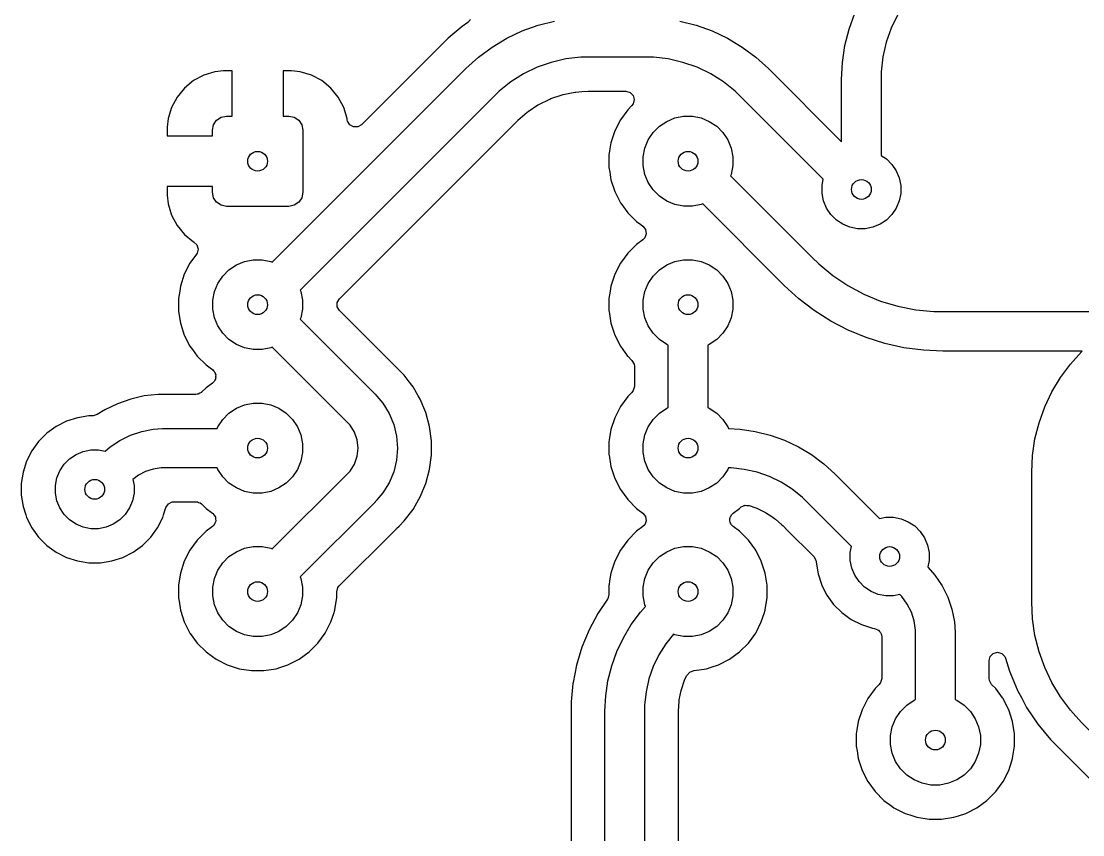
# Model space of a CAD drawing. Extents: x 70.6 to 149.6, y -117.6 to -52.5.
# Drawn here: x 93.6 to 112.39, y -88.67 to -74.26 of the extents above; entities that cross this region are included whole.
import ezdxf

# ---------------------------------------------------------------- set-up
doc = ezdxf.new("R2010")
doc.units = 0
doc.layers.add('BLACK', color=7, linetype='CONTINUOUS')

msp = doc.modelspace()

# ---------------------------------------------------------------- linework, layer by layer
at = {"layer": 'BLACK', "linetype": 'CONTINUOUS'}
for p, q in [((101.54954, -74.234473), (101.503594, -74.286294)), ((108.255552, -74.40175), (108.357071, -74.118011)), ((109.115871, -74.144538), (109.000339, -74.384451)), ((101.403264, -74.356547), (101.15768, -74.562618)), ((101.503594, -74.286294), (101.403264, -74.356546)), ((101.403264, -74.356546), (101.403264, -74.356547)), ((102.465186, -74.434916), (102.748922, -74.333394)), ((102.748922, -74.333394), (103.041244, -74.260173)), ((105.255435, -74.260166), (105.547758, -74.333386)), ((105.547758, -74.333386), (105.831496, -74.434907)), ((108.182334, -74.694074), (108.255552, -74.40175)), ((109.000339, -74.384451), (108.912395, -74.635791)), ((101.157666, -74.562631), (101.075514, -74.644785)), ((101.15768, -74.562618), (101.157666, -74.562631)), ((101.934288, -74.718687), (102.192767, -74.563761)), ((102.192767, -74.563761), (102.465186, -74.434916)), ((105.831496, -74.434907), (106.103917, -74.56375)), ((106.103917, -74.56375), (106.362397, -74.718675)), ((101.075513, -74.644786), (99.623799, -76.096499)), ((101.075514, -74.644785), (101.075513, -74.644786)), ((101.692241, -74.898203), (101.934288, -74.718687)), ((106.362397, -74.718675), (106.604447, -74.898191)), ((108.138121, -74.992167), (108.182334, -74.694074)), ((108.912395, -74.635791), (108.853147, -74.895396)), ((101.468958, -75.100576), (101.692241, -74.898203)), ((103.242574, -74.930984), (102.982971, -74.990236)), ((103.507179, -74.901172), (103.242574, -74.930984)), ((103.640318, -74.901172), (103.507179, -74.901172)), ((103.640321, -74.90117), (103.640318, -74.901169)), ((103.640318, -74.901169), (103.640318, -74.90117)), ((103.640318, -74.90117), (103.640318, -74.901172)), ((104.656358, -74.90117), (103.640321, -74.90117)), ((104.656361, -74.901169), (104.656358, -74.90117)), ((104.656363, -74.90117), (104.656361, -74.901169)), ((104.789503, -74.901169), (104.656363, -74.90117)), ((105.05411, -74.930979), (104.789503, -74.901169)), ((105.313714, -74.990229), (105.05411, -74.930979)), ((106.604447, -74.898191), (106.827735, -75.100567)), ((108.853147, -74.895396), (108.823337, -75.160004)), ((97.027501, -75.156362), (96.829578, -75.216402)), ((97.181757, -75.14117), (97.027501, -75.156362)), ((97.33334, -75.14117), (97.181757, -75.14117)), ((97.33334, -75.94117), (97.33334, -75.14117)), ((98.042685, -78.52685), (101.468955, -75.100579)), ((98.384923, -75.14117), (98.23334, -75.14117)), ((98.23334, -75.14117), (98.23334, -75.94117)), ((98.539178, -75.156362), (98.384923, -75.14117)), ((98.737101, -75.216402), (98.539178, -75.156362)), ((101.468955, -75.100579), (101.468958, -75.100576)), ((102.731634, -75.078181), (102.491725, -75.193716)), ((102.982971, -74.990236), (102.731634, -75.078181)), ((105.565052, -75.078174), (105.313714, -74.990229)), ((105.804963, -75.193707), (105.565052, -75.078174)), ((106.827735, -75.100567), (106.827724, -75.100579)), ((106.827724, -75.100579), (106.827726, -75.100582)), ((106.827726, -75.100582), (108.12334, -76.396195)), ((108.123341, -75.29313), (108.138121, -74.992167)), ((108.823337, -75.160004), (108.82334, -75.293144)), ((96.647171, -75.3139), (96.487285, -75.445115)), ((96.647178, -75.313895), (96.647171, -75.3139)), ((96.829573, -75.216404), (96.647178, -75.313895)), ((96.829578, -75.216402), (96.829573, -75.216404)), ((98.737106, -75.216404), (98.737101, -75.216402)), ((98.919501, -75.313895), (98.737106, -75.216404)), ((98.919508, -75.3139), (98.919501, -75.313895)), ((99.079394, -75.445115), (98.919508, -75.3139)), ((102.266261, -75.335385), (102.058076, -75.501408)), ((102.491725, -75.193716), (102.266261, -75.335385)), ((106.030429, -75.335375), (105.804963, -75.193707)), ((106.238616, -75.501398), (106.030429, -75.335375)), ((108.12334, -75.293151), (108.123341, -75.29313)), ((108.12334, -76.396195), (108.12334, -75.293151)), ((108.82334, -75.293144), (108.82334, -75.293151)), ((108.82334, -75.293151), (108.82334, -76.637203)), ((96.487285, -75.445115), (96.35607, -75.605001)), ((99.210609, -75.605001), (99.079394, -75.445115)), ((102.058076, -75.501408), (101.963932, -75.595552)), ((103.19171, -75.560085), (103.399676, -75.518718)), ((103.399676, -75.518718), (103.418987, -75.516176)), ((103.418987, -75.516176), (103.521383, -75.509466)), ((103.521383, -75.509466), (103.635483, -75.501989)), ((103.635483, -75.501989), (103.645226, -75.50167)), ((103.645226, -75.50167), (103.73393, -75.501671)), ((103.73393, -75.501671), (103.733935, -75.50167)), ((103.733935, -75.50167), (104.302515, -75.50167)), ((104.302515, -75.50167), (104.377015, -75.521632)), ((104.377015, -75.521632), (104.431553, -75.57617)), ((106.332592, -75.595374), (106.238616, -75.501398)), ((96.356065, -75.605008), (96.258574, -75.787403)), ((96.35607, -75.605001), (96.356065, -75.605008)), ((101.96393, -75.595554), (98.537659, -79.021824)), ((99.210614, -75.605008), (99.210609, -75.605001)), ((99.308105, -75.787403), (99.210614, -75.605008)), ((101.963932, -75.595552), (101.96393, -75.595554)), ((102.74707, -75.744259), (102.763936, -75.734522)), ((102.763936, -75.734522), (102.954108, -75.640739)), ((102.954108, -75.640739), (102.972103, -75.633285)), ((102.972103, -75.633285), (103.172898, -75.565125)), ((103.172898, -75.565125), (103.19171, -75.560085)), ((104.431553, -75.72517), (104.407874, -75.756029)), ((104.431553, -75.57617), (104.451515, -75.65067)), ((104.451515, -75.65067), (104.431553, -75.72517)), ((106.332748, -75.595552), (106.332592, -75.595374)), ((106.332748, -75.595553), (106.332748, -75.595552)), ((106.332751, -75.595555), (106.332748, -75.595553)), ((107.798784, -77.061588), (106.332751, -75.595555)), ((96.258572, -75.787408), (96.198532, -75.985331)), ((96.258574, -75.787403), (96.258572, -75.787408)), ((99.308107, -75.787408), (99.308105, -75.787403)), ((99.368147, -75.985331), (99.308107, -75.787408)), ((102.392201, -76.016966), (102.555313, -75.87392)), ((102.555313, -75.87392), (102.570761, -75.862066)), ((102.570761, -75.862066), (102.74707, -75.744259)), ((104.335097, -75.828806), (104.205526, -76.007145)), ((104.335099, -75.828803), (104.335097, -75.828806)), ((104.407874, -75.756029), (104.335099, -75.828803)), ((96.198532, -75.985331), (96.18334, -76.139587)), ((96.98334, -76.19117), (97.00237, -76.095499)), ((97.00237, -76.095499), (97.056563, -76.014393)), ((97.056563, -76.014393), (97.137669, -75.9602)), ((97.137669, -75.9602), (97.23334, -75.94117)), ((97.23334, -75.94117), (97.33334, -75.94117)), ((98.23334, -75.94117), (98.33334, -75.94117)), ((98.33334, -75.94117), (98.429011, -75.9602)), ((98.429011, -75.9602), (98.510117, -76.014393)), ((98.510117, -76.014393), (98.56431, -76.095499)), ((98.56431, -76.095499), (98.58334, -76.19117)), ((99.232906, -79.175812), (102.322353, -76.086365)), ((99.370157, -76.005741), (99.368147, -75.985331)), ((99.374517, -76.029704), (99.370157, -76.005741)), ((99.413081, -76.096499), (99.374517, -76.029704)), ((99.479876, -76.135063), (99.413081, -76.096499)), ((99.623799, -76.096499), (99.557004, -76.135063)), ((102.322353, -76.086365), (102.322356, -76.086364)), ((102.322356, -76.086364), (102.385135, -76.023583)), ((102.385135, -76.023583), (102.392201, -76.016966)), ((104.205525, -76.007146), (104.105445, -76.203563)), ((104.205526, -76.007145), (104.205525, -76.007146)), ((104.895825, -76.122762), (105.026223, -76.035633)), ((105.026223, -76.035633), (105.171112, -75.975618)), ((105.171112, -75.975618), (105.324926, -75.945022)), ((105.324926, -75.945022), (105.481754, -75.945022)), ((105.481754, -75.945022), (105.635568, -75.975618)), ((105.635568, -75.975618), (105.780457, -76.035633)), ((105.780457, -76.035633), (105.910855, -76.122762)), ((96.18334, -76.139587), (96.18334, -76.29117)), ((96.18334, -76.29117), (96.98334, -76.29117)), ((96.98334, -76.29117), (96.98334, -76.19117)), ((98.58334, -76.19117), (98.58334, -77.29117)), ((99.557004, -76.135063), (99.479876, -76.135063)), ((104.105445, -76.203563), (104.037325, -76.413213)), ((104.697803, -76.364053), (104.784932, -76.233655)), ((104.784932, -76.233655), (104.895825, -76.122762)), ((105.910855, -76.122762), (106.021748, -76.233655)), ((106.021748, -76.233655), (106.108877, -76.364053)), ((104.037325, -76.413213), (104.014335, -76.558371)), ((104.637788, -76.508942), (104.697803, -76.364053)), ((106.108877, -76.364053), (106.168892, -76.508942)), ((104.014335, -76.558371), (104.00284, -76.630948)), ((104.00284, -76.630948), (104.00284, -76.851392)), ((104.607192, -76.662756), (104.637788, -76.508942)), ((104.607192, -76.819584), (104.607192, -76.662756)), ((106.168892, -76.508942), (106.199488, -76.662756)), ((106.199488, -76.662756), (106.199488, -76.819584)), ((108.82334, -76.637203), (108.917415, -76.700063)), ((104.00284, -76.851392), (104.016341, -76.936635)), ((104.637788, -76.973398), (104.607192, -76.819584)), ((106.199488, -76.819584), (106.168892, -76.973398)), ((108.917415, -76.700063), (109.014447, -76.797095)), ((109.014447, -76.797095), (109.090685, -76.911192)), ((104.016341, -76.936635), (104.037325, -77.069126)), ((104.697803, -77.118287), (104.637788, -76.973398)), ((106.168892, -76.973398), (106.157659, -77.000515)), ((106.157659, -77.000515), (107.603269, -78.446125)), ((109.090685, -76.911192), (109.143198, -77.037971)), ((109.143198, -77.037971), (109.169969, -77.172558)), ((96.98334, -77.19117), (96.18334, -77.19117)), ((96.18334, -77.19117), (96.18334, -77.342752)), ((96.98334, -77.29117), (96.98334, -77.19117)), ((104.037325, -77.069126), (104.105445, -77.278776)), ((104.784932, -77.248685), (104.697803, -77.118287)), ((107.776711, -77.172558), (107.798784, -77.061588)), ((107.776711, -77.309782), (107.776711, -77.172558)), ((109.169969, -77.172558), (109.169969, -77.309782)), ((96.18334, -77.342752), (96.198532, -77.497008)), ((97.00237, -77.386841), (96.98334, -77.29117)), ((97.056563, -77.467947), (97.00237, -77.386841)), ((98.56431, -77.386841), (98.510117, -77.467947)), ((98.58334, -77.29117), (98.56431, -77.386841)), ((104.105445, -77.278776), (104.205525, -77.475193)), ((104.895825, -77.359578), (104.784932, -77.248685)), ((105.026223, -77.446707), (104.895825, -77.359578)), ((107.803482, -77.444369), (107.776711, -77.309782)), ((109.169969, -77.309782), (109.143198, -77.444369)), ((96.198532, -77.497008), (96.258572, -77.694931)), ((97.137669, -77.52214), (97.056563, -77.467947)), ((97.23334, -77.54117), (97.137669, -77.52214)), ((98.33334, -77.54117), (97.23334, -77.54117)), ((98.429011, -77.52214), (98.33334, -77.54117)), ((98.510117, -77.467947), (98.429011, -77.52214)), ((104.205525, -77.475193), (104.205526, -77.475194)), ((104.205526, -77.475194), (104.212182, -77.484355)), ((104.212182, -77.484355), (104.335098, -77.653535)), ((105.171112, -77.506722), (105.026223, -77.446707)), ((105.324926, -77.537318), (105.171112, -77.506722)), ((105.481754, -77.537318), (105.324926, -77.537318)), ((105.635568, -77.506722), (105.481754, -77.537318)), ((105.662685, -77.495489), (105.635568, -77.506722)), ((107.108287, -78.941091), (105.662685, -77.495489)), ((107.855995, -77.571148), (107.803482, -77.444369)), ((107.932233, -77.685245), (107.855995, -77.571148)), ((109.090685, -77.571148), (109.014447, -77.685245)), ((109.143198, -77.444369), (109.090685, -77.571148)), ((96.258572, -77.694931), (96.258574, -77.694936)), ((96.258574, -77.694936), (96.356065, -77.877331)), ((104.335098, -77.653535), (104.490975, -77.809412)), ((108.029265, -77.782277), (107.932233, -77.685245)), ((108.143362, -77.858515), (108.029265, -77.782277)), ((108.917415, -77.782277), (108.803318, -77.858515)), ((109.014447, -77.685245), (108.917415, -77.782277)), ((96.356065, -77.877331), (96.35607, -77.877338)), ((96.35607, -77.877338), (96.487285, -78.037224)), ((104.490975, -77.809412), (104.566247, -77.8641)), ((104.566247, -77.8641), (104.602757, -77.890626)), ((104.602757, -77.890626), (104.651295, -77.950566)), ((104.651295, -77.950566), (104.663361, -78.026745)), ((108.270141, -77.911028), (108.143362, -77.858515)), ((108.404728, -77.937799), (108.270141, -77.911028)), ((108.541952, -77.937799), (108.404728, -77.937799)), ((108.676539, -77.911028), (108.541952, -77.937799)), ((108.803318, -77.858515), (108.676539, -77.911028)), ((96.487285, -78.037224), (96.647171, -78.168439)), ((96.647171, -78.168439), (96.650117, -78.170014)), ((96.650117, -78.170014), (96.651584, -78.171388)), ((96.651584, -78.171388), (96.653257, -78.172506)), ((96.653257, -78.172506), (96.653072, -78.172782)), ((96.653072, -78.172782), (96.706411, -78.222738)), ((104.602757, -78.131714), (104.490976, -78.212927)), ((104.635721, -78.09875), (104.602757, -78.131714)), ((104.663361, -78.026745), (104.635721, -78.09875)), ((96.711287, -78.371658), (96.700424, -78.389)), ((96.706411, -78.222738), (96.7288, -78.296545)), ((96.7288, -78.296545), (96.711287, -78.371658)), ((104.335097, -78.368806), (104.205526, -78.547145)), ((104.335099, -78.368803), (104.335097, -78.368806)), ((104.490973, -78.212929), (104.335099, -78.368803)), ((104.490976, -78.212927), (104.490973, -78.212929)), ((96.585525, -78.547146), (96.485445, -78.743563)), ((96.58553, -78.547139), (96.585525, -78.547146)), ((96.700424, -78.389), (96.58553, -78.547139)), ((97.406223, -78.575633), (97.551112, -78.515618)), ((97.551112, -78.515618), (97.704926, -78.485022)), ((97.704926, -78.485022), (97.861754, -78.485022)), ((97.861754, -78.485022), (98.015568, -78.515618)), ((98.015568, -78.515618), (98.042685, -78.52685)), ((104.205525, -78.547146), (104.105445, -78.743563)), ((104.205526, -78.547145), (104.205525, -78.547146)), ((105.026223, -78.575633), (105.171112, -78.515618)), ((105.171112, -78.515618), (105.324926, -78.485022)), ((105.324926, -78.485022), (105.481754, -78.485022)), ((105.481754, -78.485022), (105.635568, -78.515618)), ((105.635568, -78.515618), (105.780457, -78.575633)), ((107.603269, -78.446125), (107.603425, -78.446303)), ((107.603425, -78.446303), (107.716897, -78.559775)), ((107.716897, -78.559775), (107.965358, -78.763682)), ((96.485445, -78.743563), (96.417325, -78.953213)), ((97.164932, -78.773655), (97.275825, -78.662762)), ((97.275825, -78.662762), (97.406223, -78.575633)), ((104.105445, -78.743563), (104.037325, -78.953213)), ((104.784932, -78.773655), (104.895825, -78.662762)), ((104.895825, -78.662762), (105.026223, -78.575633)), ((105.780457, -78.575633), (105.910855, -78.662762)), ((105.910855, -78.662762), (106.021748, -78.773655)), ((97.017788, -79.048942), (97.077803, -78.904053)), ((97.077803, -78.904053), (97.164932, -78.773655)), ((104.637788, -79.048942), (104.697803, -78.904053)), ((104.697803, -78.904053), (104.784932, -78.773655)), ((106.021748, -78.773655), (106.108877, -78.904053)), ((106.108877, -78.904053), (106.168892, -79.048942)), ((107.965358, -78.763682), (108.232609, -78.942253)), ((96.403029, -79.043478), (96.38284, -79.170948)), ((96.417325, -78.953213), (96.403029, -79.043478)), ((96.987192, -79.202756), (97.017788, -79.048942)), ((98.537659, -79.021824), (98.548892, -79.048942)), ((98.548892, -79.048942), (98.579488, -79.202756)), ((104.023029, -79.043478), (104.00284, -79.170948)), ((104.037325, -78.953213), (104.023029, -79.043478)), ((104.607192, -79.202756), (104.637788, -79.048942)), ((106.168892, -79.048942), (106.199488, -79.202756)), ((107.108282, -78.94111), (107.108293, -78.941099)), ((107.363715, -79.175172), (107.108282, -78.94111)), ((107.108293, -78.941099), (107.108287, -78.941091)), ((108.232609, -78.942253), (108.516077, -79.093768)), ((108.516077, -79.093768), (108.813031, -79.216769)), ((96.38284, -79.170948), (96.38284, -79.391392)), ((96.987192, -79.359584), (96.987192, -79.202756)), ((98.579488, -79.202756), (98.579488, -79.359584)), ((99.194344, -79.242605), (99.232906, -79.175812)), ((99.194344, -79.319733), (99.194344, -79.242605)), ((104.00284, -79.170948), (104.00284, -79.391392)), ((104.607192, -79.359584), (104.607192, -79.202756)), ((106.199488, -79.202756), (106.199488, -79.359584)), ((107.638577, -79.38608), (107.363715, -79.175172)), ((108.813031, -79.216769), (109.120612, -79.31007)), ((109.120612, -79.31007), (109.435856, -79.372773)), ((96.38284, -79.391392), (96.384563, -79.402268)), ((96.384563, -79.402268), (96.417325, -79.609126)), ((97.017788, -79.513398), (96.987192, -79.359584)), ((98.579488, -79.359584), (98.548892, -79.513398)), ((99.232908, -79.386528), (99.194344, -79.319733)), ((100.378736, -80.532356), (99.232908, -79.386528)), ((104.00284, -79.391392), (104.004563, -79.402268)), ((104.004563, -79.402268), (104.037325, -79.609126)), ((104.637788, -79.513398), (104.607192, -79.359584)), ((106.199488, -79.359584), (106.168892, -79.513398)), ((107.930774, -79.572229), (107.638577, -79.38608)), ((109.435856, -79.372773), (109.755729, -79.404275)), ((109.755729, -79.404275), (109.916439, -79.404273)), ((109.916439, -79.404273), (109.91644, -79.404273)), ((109.91644, -79.404273), (109.916443, -79.404273)), ((109.916443, -79.404273), (113.081708, -79.404273)), ((96.417325, -79.609126), (96.485445, -79.818776)), ((97.077803, -79.658287), (97.017788, -79.513398)), ((97.164932, -79.788685), (97.077803, -79.658287)), ((98.548892, -79.513398), (98.537659, -79.540515)), ((98.537659, -79.540515), (99.863716, -80.866572)), ((104.037325, -79.609126), (104.105445, -79.818776)), ((104.697803, -79.658287), (104.637788, -79.513398)), ((104.784932, -79.788685), (104.697803, -79.658287)), ((106.108877, -79.658287), (106.021748, -79.788685)), ((106.168892, -79.513398), (106.108877, -79.658287)), ((108.238084, -79.732203), (107.930774, -79.572229)), ((96.485445, -79.818776), (96.585525, -80.015193)), ((97.275825, -79.899578), (97.164932, -79.788685)), ((104.105445, -79.818776), (104.205525, -80.015193)), ((104.895825, -79.899578), (104.784932, -79.788685)), ((106.021748, -79.788685), (105.910855, -79.899578)), ((108.558167, -79.864784), (108.238084, -79.732203)), ((108.888588, -79.968963), (108.558167, -79.864784)), ((96.585525, -80.015193), (96.585526, -80.015194)), ((96.585526, -80.015194), (96.627641, -80.07316)), ((97.406223, -79.986707), (97.275825, -79.899578)), ((97.551112, -80.046722), (97.406223, -79.986707)), ((97.704926, -80.077318), (97.551112, -80.046722)), ((98.015568, -80.046722), (97.861754, -80.077318)), ((98.042685, -80.035489), (98.015568, -80.046722)), ((99.368743, -81.361547), (98.042685, -80.035489)), ((104.205525, -80.015193), (104.205526, -80.015194)), ((104.205526, -80.015194), (104.247641, -80.07316)), ((105.026223, -79.986707), (104.895825, -79.899578)), ((105.05334, -79.997939), (105.026223, -79.986707)), ((105.05334, -80.87617), (105.05334, -79.997939)), ((105.780457, -79.986707), (105.75334, -79.997939)), ((105.75334, -79.997939), (105.75334, -80.87617)), ((105.910855, -79.899578), (105.780457, -79.986707)), ((109.226831, -80.043947), (108.888588, -79.968963)), ((109.570322, -80.089165), (109.226831, -80.043947)), ((96.627641, -80.07316), (96.715098, -80.193535)), ((96.715098, -80.193535), (96.870975, -80.349412)), ((97.861754, -80.077318), (97.704926, -80.077318)), ((104.247641, -80.07316), (104.334043, -80.192083)), ((104.334043, -80.192083), (104.335097, -80.193533)), ((104.335097, -80.193533), (104.335099, -80.193536)), ((104.335099, -80.193536), (104.409199, -80.267636)), ((109.916435, -80.104272), (109.570322, -80.089165)), ((109.916443, -80.104273), (109.916435, -80.104272)), ((109.916447, -80.104273), (109.916443, -80.104273)), ((112.381708, -80.104273), (109.916447, -80.104273)), ((112.17254, -80.33398), (112.370845, -80.115182)), ((112.370845, -80.115182), (112.37118, -80.114801)), ((112.371179, -80.1148), (112.371188, -80.114792)), ((112.37118, -80.114801), (112.371179, -80.1148)), ((112.371188, -80.114792), (112.381708, -80.104273)), ((96.870975, -80.349412), (96.968255, -80.420089)), ((96.968255, -80.420089), (96.982757, -80.430626)), ((96.982757, -80.430626), (96.994349, -80.444942)), ((104.409199, -80.267636), (104.447763, -80.334431)), ((104.447763, -80.334431), (104.45284, -80.372995)), ((104.45284, -80.372995), (104.45284, -80.729345)), ((111.996333, -80.571568), (112.17254, -80.33398)), ((96.994349, -80.444942), (97.009426, -80.455524)), ((97.009426, -80.455524), (97.018199, -80.474394)), ((97.024106, -80.616906), (97.015721, -80.63875)), ((97.018199, -80.474394), (97.031295, -80.490566)), ((97.035133, -80.60229), (97.024106, -80.616906)), ((97.031295, -80.490566), (97.034176, -80.508758)), ((97.034176, -80.508758), (97.041943, -80.525463)), ((97.036759, -80.583943), (97.035133, -80.60229)), ((97.043361, -80.566745), (97.036759, -80.583943)), ((97.041943, -80.525463), (97.040105, -80.546191)), ((97.040105, -80.546191), (97.043361, -80.566745)), ((100.448562, -80.623355), (100.378736, -80.532356)), ((100.534385, -80.735201), (100.448562, -80.623355)), ((111.844262, -80.825284), (111.996333, -80.571568)), ((96.870975, -80.752928), (96.792215, -80.831687)), ((96.986892, -80.668709), (96.870975, -80.752928)), ((96.990823, -80.665419), (96.986892, -80.668709)), ((97.015721, -80.63875), (96.990823, -80.665419)), ((100.626151, -80.894142), (100.534385, -80.735201)), ((104.432878, -80.803845), (104.409199, -80.834704)), ((104.45284, -80.729345), (104.432878, -80.803845)), ((95.535474, -80.953213), (95.302609, -81.034688)), ((95.776017, -80.898318), (95.535474, -80.953213)), ((95.897518, -80.884631), (95.776017, -80.898318)), ((96.021187, -80.8707), (95.897518, -80.884631)), ((96.043471, -80.8707), (96.021187, -80.8707)), ((96.044098, -80.87067), (96.043471, -80.8707)), ((96.691515, -80.87067), (96.044098, -80.87067)), ((96.712, -80.867973), (96.691515, -80.87067)), ((96.717222, -80.868436), (96.712, -80.867973)), ((96.720673, -80.866831), (96.717222, -80.868436)), ((96.730079, -80.865593), (96.720673, -80.866831)), ((96.757963, -80.849493), (96.730079, -80.865593)), ((96.787161, -80.835919), (96.757963, -80.849493)), ((96.792215, -80.831687), (96.787161, -80.835919)), ((99.863716, -80.866572), (99.86372, -80.866575)), ((99.86372, -80.866575), (99.863719, -80.866575)), ((99.863719, -80.866575), (99.86372, -80.866576)), ((99.86372, -80.866576), (99.893907, -80.900996)), ((99.893907, -80.900996), (99.895555, -80.903851)), ((99.895555, -80.903851), (100.001299, -81.02766)), ((100.662229, -80.956629), (100.626151, -80.894142)), ((100.662233, -80.956637), (100.662229, -80.956629)), ((100.760078, -81.192848), (100.662233, -80.956637)), ((104.335097, -80.908806), (104.205526, -81.087145)), ((104.335099, -80.908803), (104.335097, -80.908806)), ((104.409199, -80.834704), (104.335099, -80.908803)), ((105.05334, -81.1044), (105.05334, -80.87617)), ((105.75334, -80.87617), (105.75334, -81.1044)), ((111.717791, -81.092682), (111.844262, -80.825284)), ((95.080308, -81.141733), (94.943267, -81.227835)), ((95.08031, -81.141732), (95.080308, -81.141733)), ((95.302588, -81.034697), (95.08031, -81.141732)), ((95.302609, -81.034688), (95.302588, -81.034697)), ((97.275825, -81.202762), (97.406223, -81.115633)), ((97.406223, -81.115633), (97.551112, -81.055618)), ((97.551112, -81.055618), (97.704926, -81.025022)), ((97.704926, -81.025022), (97.861754, -81.025022)), ((97.861754, -81.025022), (98.015568, -81.055618)), ((98.015568, -81.055618), (98.160457, -81.115633)), ((98.160457, -81.115633), (98.290855, -81.202762)), ((100.001299, -81.02766), (100.111987, -81.208283)), ((104.205525, -81.087146), (104.105445, -81.283563)), ((104.205526, -81.087145), (104.205525, -81.087146)), ((104.895825, -81.202762), (105.026223, -81.115633)), ((105.026223, -81.115633), (105.05334, -81.1044)), ((105.75334, -81.1044), (105.780457, -81.115633)), ((105.780457, -81.115633), (105.910855, -81.202762)), ((111.618138, -81.371189), (111.717791, -81.092682)), ((94.399115, -81.345952), (94.216727, -81.438884)), ((94.399127, -81.345948), (94.399115, -81.345952)), ((94.593805, -81.282693), (94.399127, -81.345948)), ((94.627503, -81.277355), (94.593805, -81.282693)), ((94.795988, -81.25067), (94.627503, -81.277355)), ((94.863999, -81.25067), (94.795988, -81.25067)), ((94.869565, -81.250566), (94.863999, -81.25067)), ((94.943267, -81.227835), (94.869565, -81.250566)), ((97.077803, -81.444053), (97.164932, -81.313655)), ((97.164932, -81.313655), (97.275825, -81.202762)), ((98.290855, -81.202762), (98.401748, -81.313655)), ((98.401748, -81.313655), (98.488877, -81.444053)), ((99.368746, -81.361551), (99.368743, -81.361547)), ((99.368746, -81.361552), (99.368746, -81.361551)), ((99.420534, -81.41334), (99.368746, -81.361552)), ((100.111987, -81.208283), (100.193058, -81.403997)), ((100.760079, -81.192851), (100.760078, -81.192848)), ((100.826254, -81.439803), (100.760079, -81.192851)), ((104.105445, -81.283563), (104.037325, -81.493213)), ((104.697803, -81.444053), (104.784932, -81.313655)), ((104.784932, -81.313655), (104.895825, -81.202762)), ((105.910855, -81.202762), (106.021748, -81.313655)), ((106.021748, -81.313655), (106.108877, -81.444053)), ((111.546263, -81.658123), (111.618138, -81.371189)), ((94.051119, -81.559205), (93.906375, -81.703949)), ((94.051127, -81.559198), (94.051119, -81.559205)), ((94.216727, -81.438884), (94.051127, -81.559198)), ((95.533707, -81.592688), (95.731416, -81.525581)), ((95.731416, -81.525581), (95.936194, -81.484854)), ((95.936194, -81.484854), (96.09868, -81.474207)), ((96.09868, -81.474207), (96.098843, -81.474164)), ((96.098843, -81.474164), (96.144527, -81.47117)), ((96.144527, -81.47117), (97.066571, -81.47117)), ((97.066571, -81.47117), (97.077803, -81.444053)), ((98.488877, -81.444053), (98.548892, -81.588942)), ((99.498468, -81.537368), (99.420534, -81.41334)), ((99.546849, -81.675627), (99.498468, -81.537368)), ((100.193058, -81.403997), (100.242514, -81.609984)), ((100.826255, -81.43981), (100.826254, -81.439803)), ((100.826258, -81.43982), (100.826255, -81.43981)), ((100.859636, -81.693316), (100.826258, -81.43982)), ((104.037325, -81.493213), (104.014335, -81.638371)), ((104.637788, -81.588942), (104.697803, -81.444053)), ((106.108877, -81.444053), (106.121496, -81.474518)), ((106.121496, -81.474518), (106.324284, -81.484484)), ((106.324284, -81.484484), (106.592613, -81.52429)), ((106.592613, -81.52429), (106.855748, -81.590206)), ((93.906368, -81.703957), (93.786054, -81.869557)), ((93.906375, -81.703949), (93.906368, -81.703957)), ((95.172843, -81.801016), (95.346448, -81.685026)), ((95.346448, -81.685026), (95.533707, -81.592688)), ((98.548892, -81.588942), (98.579488, -81.742756)), ((98.579488, -81.742756), (98.579488, -81.899584)), ((99.563252, -81.821186), (99.546849, -81.675627)), ((100.242514, -81.609984), (100.259139, -81.821171)), ((100.859642, -81.949), (100.859636, -81.693316)), ((104.014335, -81.638371), (104.00284, -81.710948)), ((104.00284, -81.710948), (104.00284, -81.931392)), ((104.607192, -81.742756), (104.637788, -81.588942)), ((104.607192, -81.899584), (104.607192, -81.742756)), ((106.855748, -81.590206), (107.111155, -81.681596)), ((107.111155, -81.681596), (107.356374, -81.797579)), ((111.502858, -81.95072), (111.546263, -81.658123)), ((93.786054, -81.869557), (93.693122, -82.051945)), ((94.454265, -82.010063), (94.568362, -81.933825)), ((94.568362, -81.933825), (94.695141, -81.881312)), ((94.695141, -81.881312), (94.829728, -81.854541)), ((94.829728, -81.854541), (94.966952, -81.854541)), ((94.966952, -81.854541), (95.085022, -81.878026)), ((95.085022, -81.878026), (95.172843, -81.801016)), ((98.579488, -81.899584), (98.548892, -82.053398)), ((99.546855, -81.966745), (99.563252, -81.821186)), ((100.259139, -81.821171), (100.242523, -82.032359)), ((104.00284, -81.931392), (104.005629, -81.949)), ((104.637788, -82.053398), (104.607192, -81.899584)), ((107.356374, -81.797579), (107.589045, -81.93704)), ((107.589045, -81.93704), (107.806926, -82.098634)), ((93.693118, -82.051957), (93.63001, -82.246185)), ((93.693122, -82.051945), (93.693118, -82.051957)), ((94.280995, -82.221192), (94.357233, -82.107095)), ((94.357233, -82.107095), (94.454265, -82.010063)), ((98.548892, -82.053398), (98.488877, -82.198287)), ((99.420552, -82.229038), (99.49848, -82.105007)), ((99.49848, -82.105007), (99.546855, -81.966745)), ((100.242523, -82.032359), (100.193076, -82.238348)), ((100.826275, -82.202497), (100.859642, -81.949)), ((104.005629, -81.949), (104.037325, -82.149126)), ((104.697803, -82.198287), (104.637788, -82.053398)), ((107.806926, -82.098634), (108.006921, -82.279901)), ((111.48834, -82.246163), (111.502858, -81.95072)), ((93.629863, -82.246636), (93.59784, -82.448818)), ((93.63001, -82.246185), (93.629863, -82.246636)), ((94.228482, -82.347971), (94.280995, -82.221192)), ((95.674817, -82.300888), (95.573476, -82.374509)), ((95.800505, -82.236851), (95.674817, -82.300888)), ((95.934664, -82.193265), (95.800505, -82.236851)), ((96.073989, -82.171202), (95.934664, -82.193265)), ((96.144519, -82.171203), (96.073989, -82.171202)), ((96.144521, -82.171169), (96.144519, -82.17117)), ((96.144519, -82.17117), (96.144519, -82.171203)), ((96.144527, -82.17117), (96.144521, -82.171169)), ((97.066571, -82.17117), (96.144527, -82.17117)), ((97.077803, -82.198287), (97.066571, -82.17117)), ((97.164932, -82.328685), (97.077803, -82.198287)), ((98.042685, -83.60685), (99.368723, -82.280811)), ((98.488877, -82.198287), (98.401748, -82.328685)), ((99.368723, -82.280811), (99.368734, -82.280797)), ((99.368734, -82.280797), (99.368736, -82.280798)), ((99.368736, -82.280798), (99.368746, -82.280789)), ((99.368746, -82.280789), (99.369225, -82.280368)), ((99.369225, -82.280368), (99.420552, -82.229038)), ((100.193076, -82.238348), (100.112014, -82.434065)), ((100.760106, -82.449471), (100.826275, -82.202497)), ((104.037325, -82.149126), (104.105445, -82.358776)), ((104.784932, -82.328685), (104.697803, -82.198287)), ((106.108877, -82.198287), (106.021748, -82.328685)), ((106.120109, -82.171169), (106.108877, -82.198287)), ((106.169257, -82.17117), (106.120109, -82.171169)), ((106.399646, -82.197132), (106.169257, -82.17117)), ((106.625679, -82.248726), (106.399646, -82.197132)), ((106.844514, -82.325303), (106.625679, -82.248726)), ((108.006921, -82.279901), (108.007933, -82.280789)), ((108.007933, -82.280789), (108.007934, -82.28079)), ((108.007934, -82.28079), (108.007935, -82.28079)), ((108.007935, -82.28079), (108.007937, -82.280793)), ((108.007937, -82.280793), (108.793759, -83.066614)), ((111.48834, -82.24617), (111.48834, -82.246163)), ((111.48834, -84.551154), (111.48834, -82.24617)), ((93.59784, -82.448818), (93.59784, -82.653522)), ((94.201711, -82.482558), (94.228482, -82.347971)), ((94.201711, -82.619782), (94.201711, -82.482558)), ((95.573476, -82.374509), (95.594969, -82.482558)), ((95.594969, -82.482558), (95.594969, -82.619782)), ((97.275825, -82.439578), (97.164932, -82.328685)), ((97.406223, -82.526707), (97.275825, -82.439578)), ((98.290855, -82.439578), (98.160457, -82.526707)), ((98.401748, -82.328685), (98.290855, -82.439578)), ((100.112014, -82.434065), (100.001334, -82.614693)), ((100.662267, -82.685695), (100.760106, -82.449471)), ((104.105445, -82.358776), (104.205525, -82.555193)), ((104.895825, -82.439578), (104.784932, -82.328685)), ((105.026223, -82.526707), (104.895825, -82.439578)), ((105.910855, -82.439578), (105.780457, -82.526707)), ((106.021748, -82.328685), (105.910855, -82.439578)), ((107.053399, -82.4259), (106.844514, -82.325303)), ((107.249708, -82.549251), (107.053399, -82.4259)), ((93.59784, -82.653522), (93.629863, -82.855704)), ((94.228482, -82.754369), (94.201711, -82.619782)), ((95.594969, -82.619782), (95.568198, -82.754369)), ((97.551112, -82.586722), (97.406223, -82.526707)), ((97.704926, -82.617318), (97.551112, -82.586722)), ((97.861754, -82.617318), (97.704926, -82.617318)), ((98.015568, -82.586722), (97.861754, -82.617318)), ((98.160457, -82.526707), (98.015568, -82.586722)), ((100.001334, -82.614693), (99.895439, -82.738688)), ((100.63863, -82.726638), (100.662267, -82.685695)), ((104.205525, -82.555193), (104.205526, -82.555194)), ((104.205526, -82.555194), (104.335098, -82.733535)), ((105.171112, -82.586722), (105.026223, -82.526707)), ((105.324926, -82.617318), (105.171112, -82.586722)), ((105.481754, -82.617318), (105.324926, -82.617318)), ((105.635568, -82.586722), (105.481754, -82.617318)), ((105.780457, -82.526707), (105.635568, -82.586722)), ((107.430972, -82.693807), (107.249708, -82.549251)), ((107.512941, -82.775778), (107.430972, -82.693807)), ((93.629863, -82.855704), (93.677914, -83.003591)), ((94.280995, -82.881148), (94.228482, -82.754369)), ((94.357233, -82.995245), (94.280995, -82.881148)), ((95.515685, -82.881148), (95.439447, -82.995245)), ((95.568198, -82.754369), (95.515685, -82.881148)), ((96.118766, -83.003591), (96.16067, -82.874626)), ((96.16067, -82.874626), (96.202677, -82.809941)), ((96.202677, -82.809941), (96.271399, -82.774926)), ((96.271399, -82.774926), (96.302377, -82.77167)), ((96.302377, -82.77167), (96.691515, -82.77167)), ((96.691515, -82.77167), (96.70417, -82.77506)), ((96.70417, -82.77506), (96.717222, -82.773904)), ((96.717222, -82.773904), (96.735697, -82.783508)), ((96.735697, -82.783508), (96.766015, -82.791632)), ((96.766015, -82.791632), (96.787161, -82.806421)), ((96.787161, -82.806421), (96.792215, -82.810652)), ((96.792215, -82.810652), (96.870975, -82.889412)), ((99.863721, -82.775763), (98.537659, -84.101824)), ((99.863729, -82.775752), (99.863721, -82.775763)), ((99.86376, -82.775783), (99.863729, -82.775752)), ((99.865862, -82.773321), (99.86376, -82.775783)), ((99.893907, -82.741343), (99.865862, -82.773321)), ((99.895439, -82.738688), (99.893907, -82.741343)), ((100.534438, -82.90712), (100.63863, -82.726638)), ((104.335098, -82.733535), (104.490975, -82.889412)), ((106.315705, -82.889412), (106.337181, -82.867935)), ((106.337181, -82.867935), (106.344815, -82.862057)), ((106.344815, -82.862057), (106.371821, -82.850816)), ((106.371821, -82.850816), (106.397156, -82.836188)), ((106.397156, -82.836188), (106.406965, -82.836187)), ((106.406965, -82.836187), (106.416022, -82.832418)), ((106.416022, -82.832418), (106.445033, -82.836186)), ((106.445033, -82.836186), (106.474284, -82.836186)), ((106.474284, -82.836186), (106.483618, -82.839017)), ((106.483618, -82.839017), (106.60422, -82.879958)), ((106.60422, -82.879958), (106.622212, -82.88741)), ((107.512957, -82.775762), (107.512941, -82.775778)), ((107.51296, -82.775764), (107.512957, -82.775762)), ((108.298784, -83.561589), (107.51296, -82.775764)), ((93.677914, -83.003591), (93.693118, -83.050382)), ((93.693118, -83.050382), (93.693122, -83.050394)), ((93.693122, -83.050394), (93.786054, -83.232782)), ((94.454265, -83.092277), (94.357233, -82.995245)), ((95.439447, -82.995245), (95.342415, -83.092277)), ((96.010627, -83.23278), (96.10356, -83.050389)), ((96.10356, -83.050389), (96.118766, -83.003591)), ((96.870975, -82.889412), (96.986892, -82.97363)), ((96.986892, -82.97363), (96.990823, -82.976921)), ((96.990823, -82.976921), (97.010136, -83.004437)), ((97.010136, -83.004437), (97.031295, -83.030566)), ((97.031295, -83.030566), (97.032116, -83.035752)), ((97.032116, -83.035752), (97.035133, -83.04005)), ((97.035133, -83.04005), (97.038101, -83.073538)), ((100.378789, -83.109982), (100.534432, -82.907129)), ((100.534432, -82.907129), (100.534436, -82.907121)), ((100.534436, -82.907121), (100.534438, -82.90712)), ((104.490975, -82.889412), (104.515361, -82.907129)), ((104.515361, -82.907129), (104.602757, -82.970626)), ((104.602757, -82.970626), (104.651295, -83.030566)), ((104.651295, -83.030566), (104.663361, -83.106745)), ((106.143318, -83.075596), (106.150988, -83.055613)), ((106.150988, -83.055613), (106.153746, -83.034387)), ((106.153746, -83.034387), (106.164269, -83.021013)), ((106.164269, -83.021013), (106.170958, -83.003591)), ((106.170958, -83.003591), (106.200593, -82.973117)), ((106.200593, -82.973117), (106.202241, -82.971847)), ((106.202241, -82.971847), (106.315705, -82.889412)), ((106.622212, -82.88741), (106.776425, -82.963462)), ((106.776425, -82.963462), (106.793294, -82.973202)), ((106.793294, -82.973202), (106.884862, -83.034387)), ((106.884862, -83.034387), (106.936253, -83.068726)), ((106.936253, -83.068726), (106.95171, -83.080586)), ((108.793759, -83.066614), (108.904728, -83.044541)), ((108.904728, -83.044541), (109.041952, -83.044541)), ((109.041952, -83.044541), (109.176539, -83.071312)), ((93.786054, -83.232782), (93.906368, -83.398382)), ((94.568362, -83.168515), (94.454265, -83.092277)), ((94.695141, -83.221028), (94.568362, -83.168515)), ((94.829728, -83.247799), (94.695141, -83.221028)), ((94.966952, -83.247799), (94.829728, -83.247799)), ((95.101539, -83.221028), (94.966952, -83.247799)), ((95.228318, -83.168515), (95.101539, -83.221028)), ((95.342415, -83.092277), (95.228318, -83.168515)), ((95.890306, -83.398389), (96.010627, -83.23278)), ((96.982757, -83.211714), (96.870976, -83.292927)), ((97.003485, -83.190985), (96.982757, -83.211714)), ((97.009426, -83.186816), (97.003485, -83.190985)), ((97.010964, -83.183506), (97.009426, -83.186816)), ((97.015721, -83.17875), (97.010964, -83.183506)), ((97.02777, -83.147359), (97.015721, -83.17875)), ((97.041943, -83.116877), (97.02777, -83.147359)), ((97.038101, -83.073538), (97.043361, -83.106745)), ((97.043361, -83.106745), (97.041479, -83.111646)), ((97.041479, -83.111646), (97.041943, -83.116877)), ((100.222169, -83.266551), (100.234599, -83.254119)), ((100.234599, -83.254119), (100.244694, -83.244023)), ((100.244694, -83.244023), (100.244847, -83.243935)), ((100.244847, -83.243935), (100.288394, -83.200383)), ((100.288394, -83.200383), (100.288395, -83.200384)), ((100.288395, -83.200384), (100.378789, -83.109982)), ((104.602757, -83.211714), (104.490976, -83.292927)), ((104.635721, -83.17875), (104.602757, -83.211714)), ((104.663361, -83.106745), (104.635721, -83.17875)), ((106.146105, -83.093198), (106.143318, -83.075596)), ((106.14381, -83.110872), (106.146105, -83.093198)), ((106.152035, -83.130633), (106.14381, -83.110872)), ((106.155384, -83.151775), (106.152035, -83.130633)), ((106.1666, -83.165626), (106.155384, -83.151775)), ((106.173449, -83.182079), (106.1666, -83.165626)), ((106.190452, -83.195079), (106.173449, -83.182079)), ((106.203923, -83.211714), (106.190452, -83.195079)), ((106.315698, -83.292922), (106.203923, -83.211714)), ((106.95171, -83.080586), (107.063642, -83.17875)), ((107.063642, -83.17875), (107.084915, -83.197406)), ((107.084915, -83.197406), (107.092029, -83.204069)), ((107.092029, -83.204069), (107.154533, -83.266574)), ((109.176539, -83.071312), (109.303318, -83.123825)), ((109.303318, -83.123825), (109.417415, -83.200063)), ((109.417415, -83.200063), (109.514447, -83.297095)), ((93.906368, -83.398382), (93.906375, -83.39839)), ((93.906375, -83.39839), (94.051119, -83.543134)), ((95.745559, -83.543136), (95.890306, -83.398389)), ((96.870973, -83.292929), (96.715099, -83.448803)), ((96.870976, -83.292927), (96.870973, -83.292929)), ((99.227477, -84.261241), (100.222166, -83.266552)), ((100.222166, -83.266552), (100.222169, -83.266551)), ((104.490973, -83.292929), (104.335099, -83.448803)), ((104.490976, -83.292927), (104.490973, -83.292929)), ((106.315704, -83.292927), (106.315698, -83.292922)), ((106.315705, -83.292928), (106.315704, -83.292927)), ((106.471582, -83.448805), (106.315705, -83.292928)), ((107.154533, -83.266574), (107.154536, -83.266576)), ((107.154536, -83.266576), (107.629199, -83.741239)), ((109.514447, -83.297095), (109.590685, -83.411192)), ((109.590685, -83.411192), (109.643198, -83.537971)), ((94.051119, -83.543134), (94.051127, -83.543141)), ((94.051127, -83.543141), (94.216727, -83.663455)), ((95.57995, -83.663457), (95.745559, -83.543136)), ((96.585525, -83.627146), (96.485445, -83.823563)), ((96.585526, -83.627145), (96.585525, -83.627146)), ((96.715097, -83.448806), (96.585526, -83.627145)), ((96.715099, -83.448803), (96.715097, -83.448806)), ((97.406223, -83.655633), (97.551112, -83.595618)), ((97.551112, -83.595618), (97.704926, -83.565022)), ((97.704926, -83.565022), (97.861754, -83.565022)), ((97.861754, -83.565022), (98.015568, -83.595618)), ((98.015568, -83.595618), (98.042685, -83.60685)), ((104.205525, -83.627146), (104.105445, -83.823563)), ((104.205526, -83.627145), (104.205525, -83.627146)), ((104.335097, -83.448806), (104.205526, -83.627145)), ((104.335099, -83.448803), (104.335097, -83.448806)), ((105.026223, -83.655633), (105.171112, -83.595618)), ((105.171112, -83.595618), (105.324926, -83.565022)), ((105.324926, -83.565022), (105.481754, -83.565022)), ((105.481754, -83.565022), (105.635568, -83.595618)), ((105.635568, -83.595618), (105.780457, -83.655633)), ((106.601155, -83.627148), (106.471582, -83.448805)), ((106.701235, -83.823564), (106.601155, -83.627148)), ((108.276711, -83.672558), (108.298784, -83.561589)), ((109.643198, -83.537971), (109.669969, -83.672558)), ((94.216727, -83.663455), (94.21673, -83.663457)), ((94.21673, -83.663457), (94.399121, -83.75639)), ((94.399121, -83.75639), (94.593806, -83.819647)), ((94.593806, -83.819647), (94.795988, -83.85167)), ((95.000692, -83.85167), (95.202874, -83.819647)), ((95.202874, -83.819647), (95.397559, -83.75639)), ((95.397559, -83.75639), (95.57995, -83.663457)), ((97.164932, -83.853655), (97.275825, -83.742762)), ((97.275825, -83.742762), (97.406223, -83.655633)), ((104.784932, -83.853655), (104.895825, -83.742762)), ((104.895825, -83.742762), (105.026223, -83.655633)), ((105.780457, -83.655633), (105.910855, -83.742762)), ((105.910855, -83.742762), (106.021748, -83.853655)), ((107.629199, -83.741239), (107.667763, -83.808034)), ((107.667763, -83.808034), (107.671673, -83.837737)), ((108.276711, -83.809782), (108.276711, -83.672558)), ((108.303482, -83.944369), (108.276711, -83.809782)), ((109.669969, -83.809782), (109.647394, -83.923274)), ((109.669969, -83.672558), (109.669969, -83.809782)), ((94.795988, -83.85167), (94.795993, -83.85167)), ((94.795993, -83.85167), (95.000687, -83.85167)), ((95.000687, -83.85167), (95.000692, -83.85167)), ((96.485445, -83.823563), (96.417325, -84.033213)), ((97.017788, -84.128942), (97.077803, -83.984053)), ((97.077803, -83.984053), (97.164932, -83.853655)), ((104.105445, -83.823563), (104.037325, -84.033213)), ((104.637788, -84.128942), (104.697803, -83.984053)), ((104.697803, -83.984053), (104.784932, -83.853655)), ((106.021748, -83.853655), (106.108877, -83.984053)), ((106.108877, -83.984053), (106.168892, -84.128942)), ((106.724547, -83.895311), (106.701235, -83.823564)), ((106.769354, -84.033213), (106.724547, -83.895311)), ((107.671673, -83.837737), (107.67238, -83.837682)), ((107.67238, -83.837682), (107.672838, -83.843509)), ((107.672838, -83.843509), (107.67284, -83.843521)), ((107.67284, -83.843521), (107.67284, -83.843522)), ((107.67284, -83.843522), (107.704863, -84.045704)), ((108.355995, -84.071148), (108.303482, -83.944369)), ((109.647394, -83.923274), (109.656014, -83.933103)), ((109.656014, -83.933103), (109.656015, -83.933105)), ((109.656015, -83.933105), (109.775272, -84.069093)), ((96.395558, -84.17065), (96.38284, -84.250948)), ((96.417325, -84.033213), (96.395558, -84.17065)), ((96.987192, -84.282756), (97.017788, -84.128942)), ((98.537659, -84.101824), (98.548892, -84.128942)), ((98.548892, -84.128942), (98.579488, -84.282756)), ((104.015558, -84.17065), (104.004513, -84.240389)), ((104.037325, -84.033213), (104.015558, -84.17065)), ((104.607192, -84.282756), (104.637788, -84.128942)), ((106.168892, -84.128942), (106.199488, -84.282756)), ((106.769354, -84.033218), (106.769354, -84.033213)), ((106.769355, -84.033219), (106.769354, -84.033218)), ((106.80384, -84.250948), (106.769355, -84.033219)), ((107.704863, -84.045704), (107.764627, -84.22964)), ((108.432233, -84.185245), (108.355995, -84.071148)), ((108.529265, -84.282277), (108.432233, -84.185245)), ((109.775272, -84.069093), (109.901193, -84.257552)), ((96.38284, -84.250948), (96.38284, -84.471392)), ((96.987192, -84.439584), (96.987192, -84.282756)), ((98.579488, -84.282756), (98.579488, -84.439584)), ((99.18384, -84.366596), (99.203802, -84.292096)), ((99.18384, -84.471392), (99.18384, -84.366596)), ((99.203802, -84.292096), (99.227477, -84.261241)), ((104.004513, -84.240389), (104.00284, -84.250951)), ((104.00284, -84.250951), (104.00284, -84.412621)), ((104.607192, -84.439584), (104.607192, -84.282756)), ((106.199488, -84.282756), (106.199488, -84.439584)), ((106.80384, -84.471392), (106.80384, -84.250948)), ((107.764627, -84.22964), (107.768118, -84.240382)), ((107.768118, -84.240382), (107.768122, -84.240394)), ((107.768122, -84.240394), (107.861054, -84.422782)), ((108.643362, -84.358515), (108.529265, -84.282277)), ((108.770141, -84.411028), (108.643362, -84.358515)), ((109.901193, -84.257552), (110.001438, -84.460834)), ((96.38284, -84.471392), (96.392794, -84.534236)), ((96.392794, -84.534236), (96.417325, -84.689126)), ((97.017788, -84.593398), (96.987192, -84.439584)), ((98.579488, -84.439584), (98.548892, -84.593398)), ((99.150771, -84.680179), (99.18384, -84.471392)), ((103.977727, -84.495403), (103.808088, -84.749273)), ((103.982878, -84.487121), (103.977727, -84.495403)), ((104.00284, -84.412621), (103.982878, -84.487121)), ((104.637788, -84.593398), (104.607192, -84.439584)), ((106.199488, -84.439584), (106.168892, -84.593398)), ((106.770771, -84.680179), (106.80384, -84.471392)), ((107.861054, -84.422782), (107.981368, -84.588382)), ((108.904728, -84.437799), (108.770141, -84.411028)), ((109.041952, -84.437799), (108.904728, -84.437799)), ((109.15292, -84.415726), (109.041952, -84.437799)), ((109.188323, -84.45113), (109.15292, -84.415726)), ((109.283871, -84.582642), (109.188323, -84.45113)), ((110.001438, -84.460834), (110.074291, -84.675461)), ((111.488339, -84.551163), (111.48834, -84.551154)), ((111.48834, -84.551163), (111.488339, -84.551163)), ((111.48834, -84.55117), (111.48834, -84.551163)), ((111.488365, -84.551556), (111.48834, -84.55117)), ((111.502857, -84.846609), (111.488365, -84.551556)), ((96.417325, -84.689126), (96.485445, -84.898776)), ((97.077803, -84.738287), (97.017788, -84.593398)), ((97.164932, -84.868685), (97.077803, -84.738287)), ((98.488877, -84.738287), (98.401748, -84.868685)), ((98.548892, -84.593398), (98.488877, -84.738287)), ((99.081235, -84.898776), (99.129811, -84.749273)), ((99.129811, -84.749273), (99.149354, -84.689126)), ((99.149354, -84.689126), (99.150771, -84.680179)), ((103.80808, -84.749287), (103.652241, -85.040828)), ((103.808088, -84.749273), (103.80808, -84.749287)), ((104.399217, -84.945465), (104.560815, -84.727586)), ((104.560815, -84.727586), (104.651793, -84.62721)), ((104.651793, -84.62721), (104.637788, -84.593398)), ((106.108877, -84.738287), (106.021748, -84.868685)), ((106.168892, -84.593398), (106.108877, -84.738287)), ((106.701235, -84.898776), (106.749811, -84.749273)), ((106.749811, -84.749273), (106.769354, -84.689126)), ((106.769354, -84.689126), (106.770771, -84.680179)), ((107.981368, -84.588382), (107.981375, -84.58839)), ((107.981375, -84.58839), (108.126119, -84.733134)), ((108.126119, -84.733134), (108.126127, -84.733141)), ((108.126127, -84.733141), (108.291727, -84.853455)), ((109.357669, -84.727482), (109.283871, -84.582642)), ((109.4079, -84.882084), (109.357669, -84.727482)), ((110.074291, -84.675461), (110.118506, -84.897762)), ((96.485445, -84.898776), (96.585525, -85.095193)), ((97.275825, -84.979578), (97.164932, -84.868685)), ((98.401748, -84.868685), (98.290855, -84.979578)), ((98.981155, -85.095192), (99.081235, -84.898776)), ((104.259754, -85.178135), (104.399217, -84.945465)), ((106.021748, -84.868685), (105.910855, -84.979578)), ((106.601155, -85.095192), (106.701235, -84.898776)), ((108.291727, -84.853455), (108.29173, -84.853457)), ((108.29173, -84.853457), (108.474121, -84.94639)), ((108.474121, -84.94639), (108.668806, -85.009647)), ((109.433327, -85.042641), (109.4079, -84.882084)), ((110.118506, -84.897762), (110.130327, -85.078173)), ((111.546258, -85.139209), (111.502857, -84.846609)), ((96.585525, -85.095193), (96.585526, -85.095194)), ((96.585526, -85.095194), (96.590606, -85.102186)), ((96.590606, -85.102186), (96.715098, -85.273535)), ((97.406223, -85.066707), (97.275825, -84.979578)), ((97.551112, -85.126722), (97.406223, -85.066707)), ((97.704926, -85.157318), (97.551112, -85.126722)), ((98.015568, -85.126722), (97.861754, -85.157318)), ((98.160457, -85.066707), (98.015568, -85.126722)), ((98.290855, -84.979578), (98.160457, -85.066707)), ((98.851582, -85.273535), (98.981155, -85.095192)), ((103.652241, -85.040828), (103.525727, -85.346245)), ((105.145847, -85.116257), (105.011425, -85.284811)), ((105.171112, -85.126722), (105.145847, -85.116257)), ((105.324926, -85.157318), (105.171112, -85.126722)), ((105.635568, -85.126722), (105.481754, -85.157318)), ((105.780457, -85.066707), (105.635568, -85.126722)), ((105.910855, -84.979578), (105.780457, -85.066707)), ((106.471582, -85.273535), (106.601155, -85.095192)), ((108.668806, -85.009647), (108.707147, -85.015719)), ((108.707147, -85.015719), (108.732028, -85.026797)), ((108.732028, -85.026797), (108.758337, -85.033846)), ((108.758337, -85.033846), (108.766744, -85.042253)), ((108.766744, -85.042253), (108.777606, -85.047089)), ((108.777606, -85.047089), (108.793615, -85.069123)), ((108.793615, -85.069123), (108.812876, -85.088383)), ((108.812876, -85.088383), (108.815953, -85.099866)), ((108.815953, -85.099866), (108.822942, -85.109486)), ((108.822942, -85.109486), (108.832839, -85.162883)), ((109.433326, -85.123919), (109.433327, -85.042641)), ((109.43334, -85.123919), (109.433326, -85.123919)), ((109.43334, -85.123926), (109.43334, -85.123919)), ((109.43334, -86.2744), (109.43334, -85.123926)), ((110.130327, -85.078173), (110.130346, -85.078242)), ((110.130346, -85.078242), (110.13334, -85.123926)), ((110.13334, -85.123926), (110.13334, -86.2744)), ((96.715098, -85.273535), (96.870975, -85.429412)), ((97.861754, -85.157318), (97.704926, -85.157318)), ((98.695705, -85.429412), (98.851582, -85.273535)), ((104.143768, -85.423354), (104.259754, -85.178135)), ((105.011425, -85.284811), (104.888072, -85.481117)), ((105.481754, -85.157318), (105.324926, -85.157318)), ((106.315705, -85.429412), (106.471582, -85.273535)), ((108.832839, -85.162883), (108.832838, -85.217524)), ((108.832838, -85.217524), (108.832839, -85.217533)), ((108.832839, -85.217533), (108.83284, -85.224899)), ((108.83284, -85.224899), (108.83284, -85.899345)), ((111.61813, -85.426147), (111.546258, -85.139209)), ((96.870975, -85.429412), (96.981436, -85.509666)), ((96.981436, -85.509666), (97.049315, -85.558983)), ((98.517362, -85.558985), (98.695705, -85.429412)), ((103.525722, -85.346259), (103.429751, -85.66261)), ((103.525727, -85.346245), (103.525722, -85.346259)), ((104.052376, -85.678762), (104.143768, -85.423354)), ((104.888072, -85.481117), (104.787474, -85.69)), ((106.137362, -85.558985), (106.315705, -85.429412)), ((110.73384, -85.584166), (110.753802, -85.509666)), ((110.753802, -85.509666), (110.80834, -85.455128)), ((110.80834, -85.455128), (110.88284, -85.435166)), ((110.88284, -85.435166), (110.95734, -85.455128)), ((110.95734, -85.455128), (111.011878, -85.509666)), ((111.011878, -85.509666), (111.025424, -85.540915)), ((111.717781, -85.704658), (111.61813, -85.426147)), ((97.049315, -85.558983), (97.049316, -85.558984)), ((97.049316, -85.558984), (97.049318, -85.558985)), ((97.049318, -85.558985), (97.245734, -85.659065)), ((97.245734, -85.659065), (97.317027, -85.682229)), ((97.317027, -85.682229), (97.455383, -85.727184)), ((98.111296, -85.727184), (98.191896, -85.700995)), ((98.191896, -85.700995), (98.320946, -85.659065)), ((98.320946, -85.659065), (98.517362, -85.558985)), ((103.42975, -85.662615), (103.367839, -85.973845)), ((103.429751, -85.66261), (103.42975, -85.662614)), ((103.42975, -85.662614), (103.42975, -85.662615)), ((103.98646, -85.941897), (104.052376, -85.678762)), ((104.787474, -85.69), (104.710897, -85.908834)), ((105.731296, -85.727184), (105.811896, -85.700995)), ((105.811896, -85.700995), (105.940946, -85.659065)), ((105.940946, -85.659065), (106.137362, -85.558985)), ((110.73384, -85.899345), (110.73384, -85.584166)), ((111.025424, -85.540915), (111.095032, -85.770388)), ((97.455383, -85.727184), (97.455388, -85.727184)), ((97.455388, -85.727184), (97.455389, -85.727185)), ((97.455389, -85.727185), (97.673118, -85.76167)), ((97.673118, -85.76167), (97.673122, -85.76167)), ((97.673122, -85.76167), (97.893558, -85.76167)), ((97.893558, -85.76167), (97.893562, -85.76167)), ((97.893562, -85.76167), (98.111291, -85.727185)), ((98.111291, -85.727185), (98.111292, -85.727184)), ((98.111292, -85.727184), (98.111296, -85.727184)), ((105.349578, -85.912308), (105.382888, -85.844764)), ((105.382888, -85.844764), (105.433743, -85.786779)), ((105.433743, -85.786779), (105.506778, -85.761989)), ((105.506778, -85.761989), (105.51146, -85.761835)), ((105.51146, -85.761835), (105.513551, -85.761671)), ((105.513551, -85.761671), (105.513557, -85.76167)), ((105.513557, -85.76167), (105.513562, -85.76167)), ((105.513562, -85.76167), (105.731291, -85.727185)), ((105.731291, -85.727185), (105.731292, -85.727184)), ((105.731292, -85.727184), (105.731296, -85.727184)), ((111.095032, -85.770388), (111.095032, -85.77039)), ((111.095032, -85.77039), (111.230181, -86.096672)), ((111.844253, -85.972061), (111.717781, -85.704658)), ((103.365248, -85.986868), (103.33284, -86.315856)), ((103.367839, -85.973845), (103.365248, -85.986868)), ((103.946653, -86.210227), (103.98646, -85.941897)), ((104.710897, -85.908834), (104.659303, -86.134865)), ((105.286853, -86.093115), (105.342128, -85.930293)), ((105.342128, -85.930293), (105.349578, -85.912308)), ((108.789199, -86.004704), (108.715099, -86.078803)), ((108.812878, -85.973845), (108.789199, -86.004704)), ((108.83284, -85.899345), (108.812878, -85.973845)), ((110.738917, -85.937909), (110.73384, -85.899345)), ((110.777481, -86.004704), (110.738917, -85.937909)), ((110.85158, -86.078803), (110.777481, -86.004704)), ((111.996325, -86.225779), (111.844253, -85.972061)), ((103.933339, -86.481166), (103.946653, -86.210227)), ((104.659303, -86.134865), (104.633341, -86.365252)), ((105.248269, -86.280556), (105.281814, -86.11192)), ((105.281814, -86.11192), (105.286853, -86.093115)), ((108.585525, -86.257146), (108.485445, -86.453563)), ((108.585526, -86.257145), (108.585525, -86.257146)), ((108.715097, -86.078806), (108.585526, -86.257145)), ((108.715099, -86.078803), (108.715097, -86.078806)), ((110.851587, -86.078811), (110.85158, -86.078803)), ((110.969422, -86.240998), (110.851587, -86.078811)), ((110.969423, -86.241001), (110.969422, -86.240998)), ((110.981155, -86.257148), (110.969423, -86.241001)), ((111.048806, -86.38992), (110.981155, -86.257148)), ((111.230181, -86.096672), (111.230184, -86.096678)), ((111.230184, -86.096678), (111.230948, -86.098522)), ((111.230948, -86.098522), (111.31189, -86.249955)), ((111.31189, -86.249955), (111.312346, -86.250809)), ((111.312346, -86.250809), (111.312348, -86.250811)), ((111.312348, -86.250811), (111.398371, -86.411747)), ((112.172535, -86.463369), (111.996325, -86.225779)), ((103.33284, -86.315856), (103.332839, -86.481158)), ((104.633341, -86.365252), (104.633339, -86.481154)), ((105.234159, -86.4763), (105.245725, -86.299879)), ((105.245725, -86.299879), (105.248269, -86.280556)), ((108.485445, -86.453563), (108.417325, -86.663213)), ((109.164932, -86.483655), (109.275825, -86.372762)), ((109.275825, -86.372762), (109.406223, -86.285633)), ((109.406223, -86.285633), (109.43334, -86.2744)), ((110.13334, -86.2744), (110.160457, -86.285633)), ((110.160457, -86.285633), (110.290855, -86.372762)), ((110.290855, -86.372762), (110.401748, -86.483655)), ((111.081234, -86.45356), (111.048806, -86.38992)), ((111.149354, -86.663213), (111.081234, -86.45356)), ((111.398371, -86.411747), (111.595683, -86.707046)), ((103.332839, -86.481158), (103.332838, -86.582111)), ((103.332838, -86.582111), (103.33284, -86.582152)), ((103.33284, -86.582152), (103.33284, -89.649345)), ((103.93334, -86.48117), (103.933339, -86.481166)), ((103.93334, -90.0244), (103.93334, -86.48117)), ((104.633339, -86.481154), (104.63334, -86.48117)), ((104.63334, -86.48117), (104.63334, -90.0244)), ((105.23384, -86.486047), (105.234159, -86.4763)), ((105.23384, -89.649345), (105.23384, -86.486047)), ((109.017788, -86.758942), (109.077803, -86.614053)), ((109.077803, -86.614053), (109.164932, -86.483655)), ((110.401748, -86.483655), (110.488877, -86.614053)), ((110.488877, -86.614053), (110.548892, -86.758942)), ((112.371146, -86.682499), (112.172535, -86.463369)), ((108.394335, -86.808371), (108.38284, -86.880948)), ((108.417325, -86.663213), (108.394335, -86.808371)), ((108.987192, -86.912756), (109.017788, -86.758942)), ((110.548892, -86.758942), (110.579488, -86.912756)), ((111.149354, -86.663218), (111.149354, -86.663213)), ((111.149355, -86.663219), (111.149354, -86.663218)), ((111.18384, -86.880948), (111.149355, -86.663219)), ((111.595683, -86.707046), (111.595686, -86.70705)), ((111.595686, -86.70705), (111.820997, -86.98159)), ((112.371182, -86.68254), (112.371146, -86.682499)), ((113.859264, -88.170622), (112.371182, -86.68254)), ((108.38284, -86.880948), (108.38284, -87.101392)), ((108.987192, -87.069584), (108.987192, -86.912756)), ((110.579488, -86.912756), (110.579488, -87.069584)), ((111.18384, -87.101392), (111.18384, -86.880948)), ((111.820997, -86.98159), (111.821004, -86.981598)), ((111.821004, -86.981598), (111.879756, -87.04035)), ((108.38284, -87.101392), (108.395897, -87.183829)), ((108.395897, -87.183829), (108.417325, -87.319126)), ((109.017788, -87.223398), (108.987192, -87.069584)), ((110.579488, -87.069584), (110.548892, -87.223398)), ((111.15575, -87.278742), (111.18384, -87.101392)), ((111.879756, -87.04035), (113.360383, -88.520976)), ((108.417325, -87.319126), (108.485445, -87.528776)), ((109.077803, -87.368287), (109.017788, -87.223398)), ((109.164932, -87.498685), (109.077803, -87.368287)), ((110.488877, -87.368287), (110.401748, -87.498685)), ((110.548892, -87.223398), (110.488877, -87.368287)), ((111.081235, -87.528776), (111.13629, -87.359331)), ((111.13629, -87.359331), (111.149354, -87.319126)), ((111.149354, -87.319126), (111.15575, -87.278742)), ((108.485445, -87.528776), (108.585525, -87.725193)), ((109.275825, -87.609578), (109.164932, -87.498685)), ((110.401748, -87.498685), (110.290855, -87.609578)), ((110.981155, -87.725192), (111.081235, -87.528776)), ((108.585525, -87.725193), (108.585526, -87.725194)), ((108.585526, -87.725194), (108.715098, -87.903535)), ((109.406223, -87.696707), (109.275825, -87.609578)), ((109.551112, -87.756722), (109.406223, -87.696707)), ((109.704926, -87.787318), (109.551112, -87.756722)), ((110.015568, -87.756722), (109.861754, -87.787318)), ((110.160457, -87.696707), (110.015568, -87.756722)), ((110.290855, -87.609578), (110.160457, -87.696707)), ((110.851582, -87.903535), (110.981155, -87.725192)), ((108.715098, -87.903535), (108.870975, -88.059412)), ((109.861754, -87.787318), (109.704926, -87.787318)), ((110.695705, -88.059412), (110.851582, -87.903535)), ((108.870975, -88.059412), (109.013965, -88.163299)), ((110.517362, -88.188985), (110.695705, -88.059412)), ((109.013965, -88.163299), (109.049315, -88.188983)), ((109.049315, -88.188983), (109.049316, -88.188984)), ((109.049316, -88.188984), (109.049318, -88.188985)), ((109.049318, -88.188985), (109.245734, -88.289065)), ((109.245734, -88.289065), (109.329556, -88.3163)), ((109.329556, -88.3163), (109.455383, -88.357184)), ((110.111296, -88.357184), (110.191896, -88.330995)), ((110.191896, -88.330995), (110.320946, -88.289065)), ((110.320946, -88.289065), (110.517362, -88.188985)), ((109.455383, -88.357184), (109.455388, -88.357184)), ((109.455388, -88.357184), (109.455389, -88.357185)), ((109.455389, -88.357185), (109.673118, -88.39167)), ((109.673118, -88.39167), (109.673122, -88.39167)), ((109.673122, -88.39167), (109.893558, -88.39167)), ((109.893558, -88.39167), (109.893562, -88.39167)), ((109.893562, -88.39167), (110.111291, -88.357185)), ((110.111291, -88.357185), (110.111292, -88.357184)), ((110.111292, -88.357184), (110.111296, -88.357184))]:
    msp.add_line(p, q, dxfattribs=at)
at = {"layer": 'BLACK'}
for centre in [(97.78334, -76.74117), (97.78334, -76.74117), (105.40334, -76.74117), (105.40334, -76.74117), (108.47334, -77.24117), (108.47334, -77.24117), (97.78334, -79.28117), (97.78334, -79.28117), (105.40334, -79.28117), (105.40334, -79.28117), (97.78334, -81.82117), (97.78334, -81.82117), (105.40334, -81.82117), (105.40334, -81.82117), (94.89834, -82.55117), (94.89834, -82.55117), (108.97334, -83.74117), (108.97334, -83.74117), (97.78334, -84.36117), (97.78334, -84.36117), (105.40334, -84.36117), (105.40334, -84.36117), (109.78334, -86.99117), (109.78334, -86.99117)]:
    msp.add_circle(centre, 0.175, dxfattribs=at)
at = {"layer": 'WHITE'}
for centre in [(97.78334, -76.74117), (105.40334, -76.74117), (108.47334, -77.24117), (97.78334, -79.28117), (105.40334, -79.28117), (97.78334, -81.82117), (105.40334, -81.82117), (94.89834, -82.55117), (108.97334, -83.74117), (97.78334, -84.36117), (105.40334, -84.36117), (109.78334, -86.99117)]:
    msp.add_circle(centre, 0.175, dxfattribs=at)

doc.saveas('drawing.dxf')
